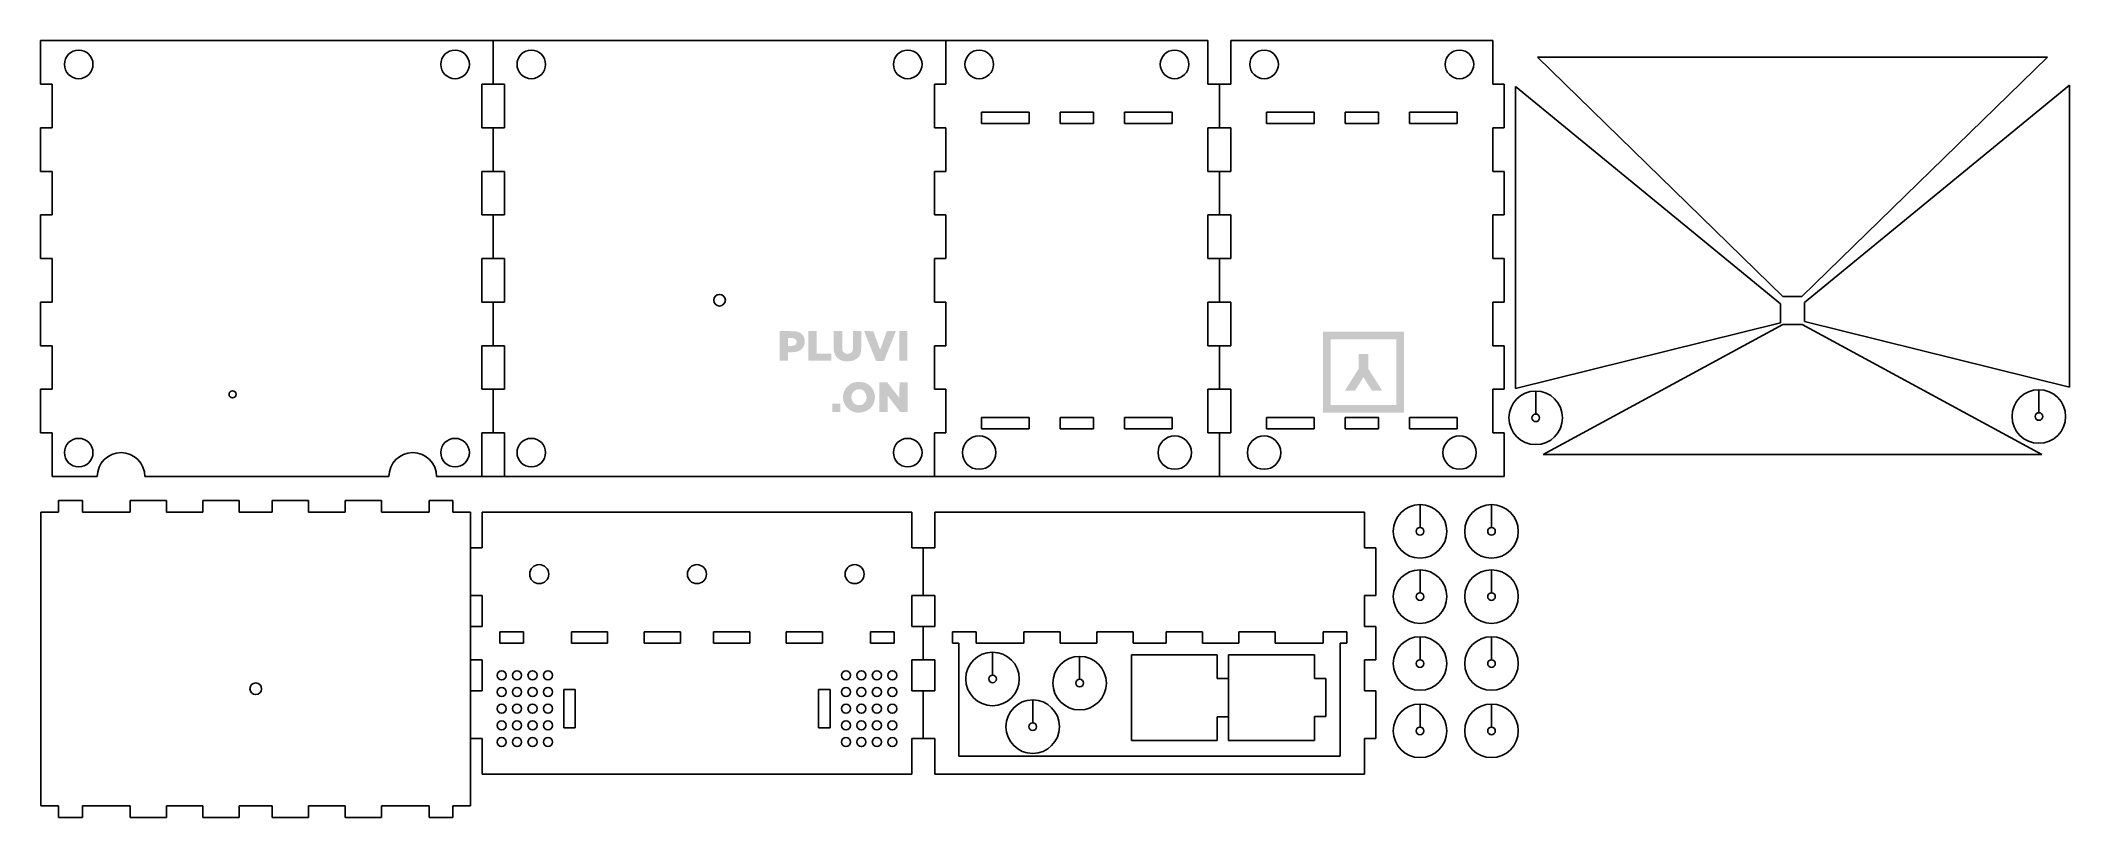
# Model space of a CAD drawing. Extents: x 237 to 662, y 892 to 1055.
import ezdxf

# ---------------------------------------------------------------- set-up
doc = ezdxf.new("R2010")
doc.units = 0
doc.layers.get('0').update_dxf_attribs({"linetype": 'CONTINUOUS'})
doc.layers.add('FORMAT', color=7, linetype='CONTINUOUS')

msp = doc.modelspace()

# ---------------------------------------------------------------- hatches: boundary and pattern name
h = msp.add_hatch(color=0)
h.paths.add_polyline_path([(396.95, 991.96), (396.91, 992.3), (396.8, 992.68), (396.6, 993.02), (396.39, 993.27), (396.31, 993.34), (396.26, 993.39), (396.09, 993.52), (395.89, 993.67), (395.67, 993.78), (395.4, 993.86), (395.07, 993.91), (394.65, 993.95), (394.11, 993.97), (393.59, 993.98), (393.42, 993.98), (391.68, 994.01), (391.68, 987.76), (393.4, 987.76), (393.42, 988.64), (393.44, 989.52), (394.33, 989.56), (394.45, 989.57), (394.82, 989.59), (395.15, 989.63), (395.41, 989.7), (395.62, 989.78), (395.68, 989.81), (395.83, 989.87), (396.24, 990.15), (396.64, 990.6), (396.87, 991.17), (396.95, 991.68), (396.95, 991.85)])
h.paths.add_polyline_path([(399.42, 989.27), (399.42, 994), (397.7, 994), (397.7, 987.76), (402.51, 987.76), (402.51, 989.27)])
h.paths.add_polyline_path([(404.8, 990.95), (404.8, 991.75), (404.8, 994), (403.01, 994), (403.01, 992.12), (403.01, 991.93), (403.01, 991.35), (403.03, 990.66), (403.05, 990.11), (403.07, 989.84), (403.08, 989.78), (403.11, 989.59), (403.31, 989.03), (403.71, 988.43), (404.29, 987.99), (404.83, 987.76), (405.01, 987.72), (405.27, 987.66), (406.07, 987.62), (407.05, 987.79), (407.86, 988.19), (408.32, 988.63), (408.43, 988.81), (408.46, 988.86), (408.54, 989.02), (408.63, 989.24), (408.7, 989.47), (408.75, 989.76), (408.78, 990.13), (408.8, 990.59), (408.81, 991.19), (408.81, 991.75), (408.81, 991.94), (408.81, 994), (407.1, 994), (407.08, 991.98), (407.08, 991.81), (407.07, 991.32), (407.06, 990.83), (407.05, 990.46), (407.04, 990.19), (407.02, 990.01), (406.99, 989.88), (406.95, 989.78), (406.91, 989.71), (406.89, 989.69), (406.82, 989.57), (406.45, 989.3), (405.88, 989.19), (405.33, 989.35), (404.99, 989.65), (404.92, 989.77), (404.9, 989.82), (404.86, 989.97), (404.82, 990.32)])
h.paths.add_polyline_path([(412.3, 991.3), (412.1, 991.86), (412.03, 992.05), (411.35, 993.96), (409.4, 994), (410.66, 990.85), (411.93, 987.69), (413.57, 987.73), (414.81, 990.81), (414.87, 990.96), (415.06, 991.43), (415.29, 992.01), (415.5, 992.54), (415.69, 993), (415.84, 993.39), (415.96, 993.68), (416.03, 993.87), (416.05, 993.93), (416.05, 993.95), (415.98, 993.97), (415.78, 993.98), (415.49, 994), (415.22, 994), (414.2, 994), (414.06, 993.62), (414.04, 993.57), (413.96, 993.35), (413.8, 992.9), (413.59, 992.32), (413.42, 991.85), (413.36, 991.69), (413.31, 991.54), (413.14, 991.08), (412.96, 990.59), (412.82, 990.25), (412.77, 990.13), (412.76, 990.13), (412.76, 990.13), (412.69, 990.28), (412.53, 990.69)])
h.paths.add_polyline_path([(418.49, 987.76), (418.49, 994), (416.77, 994), (416.77, 987.76)])
h.paths.add_polyline_path([(416.81, 979.95), (415.52, 981.6), (414.24, 983.25), (412.61, 983.25), (412.61, 977.01), (414.33, 977.01), (414.35, 978.7), (414.37, 980.39), (415.68, 978.7), (417, 977.01), (418.56, 977.01), (418.56, 983.25), (416.84, 983.25)])
h.paths.add_polyline_path([(411.66, 979.74), (411.67, 980.47), (411.51, 981.19), (411.19, 981.85), (410.72, 982.44), (410.26, 982.81), (410.09, 982.91), (409.91, 983.02), (409.27, 983.23), (408.35, 983.34), (407.43, 983.24), (406.8, 983.03), (406.62, 982.92), (406.44, 982.82), (405.71, 982.17), (405.22, 981.38), (405.16, 981.2), (405.1, 981.04), (405, 980.52), (404.98, 979.84), (405.1, 979.2), (405.34, 978.6), (405.7, 978.06), (406.17, 977.59), (406.73, 977.23), (407.22, 977.03), (407.39, 976.98), (407.6, 976.92), (408.25, 976.87), (409.13, 976.97), (409.95, 977.26), (410.49, 977.6), (410.65, 977.74), (410.79, 977.87), (411.16, 978.34), (411.49, 979.02)])
h.paths.add_polyline_path([(404.44, 977.01), (404.44, 978.73), (402.72, 978.73), (402.72, 977.01)])
h.paths.add_polyline_path([(393.4, 991.67), (393.4, 992.57), (393.85, 992.56), (393.99, 992.56), (394.42, 992.52), (394.84, 992.4), (395.11, 992.18), (395.22, 991.95), (395.24, 991.87), (395.25, 991.81), (395.24, 991.62), (395.17, 991.38), (395.03, 991.17), (394.89, 991.05), (394.84, 991.03), (394.81, 991.01), (394.71, 990.98), (394.53, 990.94), (394.32, 990.9), (394.09, 990.88), (393.87, 990.86), (393.67, 990.85), (393.53, 990.86), (393.47, 990.87), (393.46, 990.89), (393.45, 990.89), (393.43, 990.97), (393.42, 991.16), (393.41, 991.43)], flags=16)
h.paths.add_polyline_path([(406.74, 980.06), (406.8, 980.58), (406.99, 981.03), (407.3, 981.39), (407.69, 981.66), (408.14, 981.79), (408.63, 981.77), (409.02, 981.64), (409.13, 981.57), (409.24, 981.51), (409.51, 981.24), (409.78, 980.79), (409.91, 980.27), (409.91, 979.86), (409.88, 979.73), (409.87, 979.66), (409.79, 979.44), (409.66, 979.18), (409.47, 978.94), (409.29, 978.76), (409.23, 978.71), (409.19, 978.68), (409.08, 978.6), (408.92, 978.53), (408.74, 978.49), (408.54, 978.48), (408.48, 978.48), (408.39, 978.47), (408.11, 978.47), (407.87, 978.5), (407.67, 978.57), (407.5, 978.68), (407.45, 978.72), (407.39, 978.76), (407.23, 978.9), (407.06, 979.08), (406.94, 979.27), (406.87, 979.45), (406.85, 979.51), (406.8, 979.65)], flags=16)
h = msp.add_hatch(color=0)
h.paths.add_polyline_path([(522.72, 993.88), (522.72, 976.87), (505.71, 976.87), (505.71, 993.88)])
h.paths.add_polyline_path([(510.28, 981.45), (513.19, 986.05), (513.19, 989.18), (515.25, 989.18), (515.25, 986.05), (518.16, 981.45), (516.03, 981.45), (514.22, 984.31), (512.41, 981.45)], flags=0)
h.paths.add_polyline_path([(507.33, 992.26), (521.1, 992.26), (521.1, 978.49), (507.33, 978.49)], flags=16)

# ---------------------------------------------------------------- linework, layer by layer
at = {"color": 1, "linetype": 'CONTINUOUS'}
for p, q in [((236.56, 1054.97), (331.56, 1054.97)), ((236.57, 1045.82), (236.57, 1054.97)), ((426.56, 1054.97), (331.56, 1054.97)), ((331.56, 1054.97), (331.56, 1045.82)), ((426.56, 1045.82), (426.56, 1054.97)), ((426.56, 1054.97), (426.56, 1045.82)), ((426.56, 1054.97), (481.56, 1054.97)), ((481.56, 1054.97), (481.56, 1045.82)), ((486.36, 1054.97), (486.36, 1045.82)), ((486.36, 1054.97), (541.36, 1054.97)), ((541.36, 1054.97), (541.36, 1045.82)), ((602.24, 1001.28), (550.74, 1051.46)), ((657.74, 1051.46), (606.24, 1001.28)), ((238.96, 1045.82), (236.56, 1045.82)), ((238.96, 1036.67), (238.96, 1045.82)), ((331.56, 1045.82), (329.16, 1045.82)), ((329.16, 1045.82), (329.16, 1036.67)), ((331.56, 1045.82), (333.96, 1045.82)), ((333.96, 1045.82), (333.96, 1036.67)), ((424.16, 1036.67), (424.16, 1045.82)), ((424.16, 1045.82), (426.56, 1045.82)), ((481.56, 1045.82), (483.96, 1045.82)), ((483.96, 1045.82), (483.96, 1036.67)), ((486.36, 1045.82), (483.96, 1045.82)), ((541.36, 1045.82), (543.76, 1045.82)), ((543.76, 1045.82), (543.76, 1036.67)), ((543.76, 1045.82), (543.76, 1036.67)), ((546.15, 1045.33), (601.75, 999.73)), ((546.15, 981.93), (546.15, 1045.33)), ((662.37, 1045.59), (606.78, 1000)), ((662.37, 982.19), (662.37, 1045.59)), ((434.06, 1037.57), (434.06, 1039.97)), ((434.06, 1039.97), (444.06, 1039.97)), ((444.06, 1039.97), (444.06, 1037.57)), ((450.56, 1037.57), (450.56, 1039.97)), ((450.56, 1039.97), (457.56, 1039.97)), ((457.56, 1039.97), (457.56, 1037.57)), ((464.06, 1039.97), (464.06, 1037.57)), ((474.06, 1039.97), (464.06, 1039.97)), ((474.06, 1037.57), (474.06, 1039.97)), ((493.86, 1039.97), (503.86, 1039.97)), ((493.86, 1037.57), (493.86, 1039.97)), ((503.86, 1039.97), (503.86, 1037.57)), ((510.36, 1039.97), (517.36, 1039.97)), ((510.36, 1037.57), (510.36, 1039.97)), ((517.36, 1039.97), (517.36, 1037.57)), ((523.86, 1039.97), (523.86, 1037.57)), ((533.86, 1039.97), (523.86, 1039.97)), ((533.86, 1037.57), (533.86, 1039.97)), ((236.57, 1027.52), (236.57, 1036.67)), ((329.16, 1036.67), (331.56, 1036.67)), ((333.96, 1036.67), (331.56, 1036.67)), ((331.56, 1036.67), (331.56, 1027.52)), ((426.56, 1036.67), (424.16, 1036.67)), ((426.56, 1027.52), (426.56, 1036.67)), ((426.56, 1036.67), (426.56, 1027.52)), ((444.06, 1037.57), (434.06, 1037.57)), ((457.56, 1037.57), (450.56, 1037.57)), ((464.06, 1037.57), (474.06, 1037.57)), ((481.56, 1036.67), (481.56, 1027.52)), ((483.96, 1036.67), (481.56, 1036.67)), ((483.96, 1036.67), (486.36, 1036.67)), ((486.36, 1036.67), (486.36, 1027.52)), ((503.86, 1037.57), (493.86, 1037.57)), ((517.36, 1037.57), (510.36, 1037.57)), ((523.86, 1037.57), (533.86, 1037.57)), ((543.76, 1036.67), (541.36, 1036.67)), ((541.36, 1036.67), (541.36, 1027.52)), ((238.96, 1027.52), (236.56, 1027.52)), ((238.96, 1018.37), (238.96, 1027.52)), ((331.56, 1027.52), (329.16, 1027.52)), ((329.16, 1027.52), (329.16, 1018.37)), ((331.56, 1027.52), (333.96, 1027.52)), ((333.96, 1027.52), (333.96, 1018.37)), ((424.16, 1018.37), (424.16, 1027.52)), ((424.16, 1027.52), (426.56, 1027.52)), ((481.56, 1027.52), (483.96, 1027.52)), ((483.96, 1027.52), (483.96, 1018.37)), ((486.36, 1027.52), (483.96, 1027.52)), ((541.36, 1027.52), (543.76, 1027.52)), ((543.76, 1027.52), (543.76, 1018.37)), ((543.76, 1027.52), (543.76, 1018.37)), ((236.56, 1018.37), (238.96, 1018.37)), ((236.57, 1009.22), (236.57, 1018.37)), ((329.16, 1018.37), (331.56, 1018.37)), ((333.96, 1018.37), (331.56, 1018.37)), ((331.56, 1018.37), (331.56, 1009.22)), ((426.56, 1018.37), (424.16, 1018.37)), ((426.56, 1009.22), (426.56, 1018.37)), ((426.56, 1018.37), (426.56, 1009.22)), ((481.56, 1018.37), (481.56, 1009.22)), ((483.96, 1018.37), (481.56, 1018.37)), ((483.96, 1018.37), (486.36, 1018.37)), ((486.36, 1018.37), (486.36, 1009.22)), ((543.76, 1018.37), (541.36, 1018.37)), ((541.36, 1018.37), (541.36, 1009.22)), ((238.96, 1009.22), (236.56, 1009.22)), ((238.96, 1000.07), (238.96, 1009.22)), ((331.56, 1009.22), (329.16, 1009.22)), ((329.16, 1009.22), (329.16, 1000.07)), ((331.56, 1009.22), (333.96, 1009.22)), ((333.96, 1009.22), (333.96, 1000.07)), ((424.16, 1000.07), (424.16, 1009.22)), ((424.16, 1009.22), (426.56, 1009.22)), ((481.56, 1009.22), (483.96, 1009.22)), ((483.96, 1009.22), (483.96, 1000.07)), ((486.36, 1009.22), (483.96, 1009.22)), ((541.36, 1009.22), (543.76, 1009.22)), ((543.76, 1009.22), (543.76, 1000.07)), ((543.76, 1009.22), (543.76, 1000.07)), ((606.24, 1001.28), (602.24, 1001.28)), ((236.56, 1000.07), (238.96, 1000.07)), ((236.57, 990.92), (236.57, 1000.07)), ((329.16, 1000.07), (331.56, 1000.07)), ((333.96, 1000.07), (331.56, 1000.07)), ((331.56, 1000.07), (331.56, 990.92)), ((426.56, 1000.07), (424.16, 1000.07)), ((426.56, 990.92), (426.56, 1000.07)), ((426.56, 1000.07), (426.56, 990.92)), ((481.56, 1000.07), (481.56, 990.92)), ((483.96, 1000.07), (481.56, 1000.07)), ((483.96, 1000.07), (486.36, 1000.07)), ((486.36, 1000.07), (486.36, 990.92)), ((543.76, 1000.07), (541.36, 1000.07)), ((541.36, 1000.07), (541.36, 990.92)), ((601.75, 999.73), (601.75, 995.73)), ((606.78, 1000), (606.78, 996)), ((601.75, 995.73), (546.15, 981.93)), ((551.9, 968.06), (602.26, 995.37)), ((602.26, 995.37), (606.26, 995.37)), ((606.26, 995.37), (656.61, 968.06)), ((606.78, 996), (662.37, 982.19)), ((238.96, 990.92), (236.56, 990.92)), ((238.96, 981.77), (238.96, 990.92)), ((331.56, 990.92), (329.16, 990.92)), ((329.16, 990.92), (329.16, 981.77)), ((331.56, 990.92), (333.96, 990.92)), ((333.96, 990.92), (333.96, 981.77)), ((424.16, 981.77), (424.16, 990.92)), ((424.16, 990.92), (426.56, 990.92)), ((481.56, 990.92), (483.96, 990.92)), ((483.96, 990.92), (483.96, 981.77)), ((486.36, 990.92), (483.96, 990.92)), ((541.36, 990.92), (543.76, 990.92)), ((543.76, 990.92), (543.76, 981.77)), ((543.76, 990.92), (543.76, 981.77)), ((236.56, 981.77), (238.96, 981.77)), ((236.57, 972.62), (236.57, 981.77)), ((329.16, 981.77), (331.56, 981.77)), ((333.96, 981.77), (331.56, 981.77)), ((331.56, 981.77), (331.56, 972.62)), ((426.56, 981.77), (424.16, 981.77)), ((426.56, 972.62), (426.56, 981.77)), ((481.56, 981.77), (481.56, 972.62)), ((483.96, 981.77), (481.56, 981.77)), ((483.96, 981.77), (486.36, 981.77)), ((486.36, 981.77), (486.36, 972.62)), ((543.76, 981.77), (541.36, 981.77)), ((541.36, 981.77), (541.36, 972.62)), ((434.06, 975.87), (434.06, 973.47)), ((444.06, 975.87), (434.06, 975.87)), ((444.06, 973.47), (444.06, 975.87)), ((450.56, 975.87), (450.56, 973.47)), ((457.56, 975.87), (450.56, 975.87)), ((457.56, 973.47), (457.56, 975.87)), ((464.06, 975.87), (474.06, 975.87)), ((464.06, 973.47), (464.06, 975.87)), ((474.06, 975.87), (474.06, 973.47)), ((503.86, 975.87), (493.86, 975.87)), ((493.86, 975.87), (493.86, 973.47)), ((503.86, 973.47), (503.86, 975.87)), ((510.36, 975.87), (510.36, 973.47)), ((517.36, 975.87), (510.36, 975.87)), ((517.36, 973.47), (517.36, 975.87)), ((523.86, 975.87), (533.86, 975.87)), ((523.86, 973.47), (523.86, 975.87)), ((533.86, 975.87), (533.86, 973.47)), ((238.96, 972.62), (236.56, 972.62)), ((238.96, 963.47), (238.96, 972.62)), ((331.56, 972.62), (329.16, 972.62)), ((329.16, 972.62), (329.16, 963.47)), ((331.56, 972.62), (333.96, 972.62)), ((333.96, 972.62), (333.96, 963.47)), ((424.16, 963.47), (424.16, 972.62)), ((424.16, 972.62), (426.56, 972.62)), ((434.06, 973.47), (444.06, 973.47)), ((450.56, 973.47), (457.56, 973.47)), ((474.06, 973.47), (464.06, 973.47)), ((481.56, 972.62), (483.96, 972.62)), ((483.96, 972.62), (483.96, 963.47)), ((486.36, 972.62), (483.96, 972.62)), ((493.86, 973.47), (503.86, 973.47)), ((510.36, 973.47), (517.36, 973.47)), ((533.86, 973.47), (523.86, 973.47)), ((541.36, 972.62), (543.76, 972.62)), ((543.76, 972.62), (543.76, 963.47)), ((543.76, 972.62), (543.76, 963.47)), ((656.61, 968.06), (551.9, 968.06)), ((238.96, 963.47), (248.45, 963.47)), ((258.45, 963.47), (309.67, 963.47)), ((319.67, 963.47), (424.16, 963.47)), ((424.16, 963.47), (483.96, 963.47)), ((483.96, 963.47), (543.76, 963.47)), ((486.36, 963.47), (541.36, 963.47)), ((240.33, 956), (240.33, 958.4)), ((240.33, 958.4), (245.33, 958.4)), ((245.33, 958.4), (245.33, 956)), ((255.36, 956), (255.36, 958.4)), ((255.36, 958.4), (262.98, 958.4)), ((262.98, 958.4), (262.98, 956)), ((270.65, 956), (270.65, 958.4)), ((270.65, 958.4), (278.27, 958.4)), ((278.27, 958.4), (278.27, 956)), ((285.17, 958.4), (292.8, 958.4)), ((285.17, 956), (285.17, 958.4)), ((292.8, 958.4), (292.8, 956)), ((300.46, 956), (300.46, 958.4)), ((300.46, 958.4), (308.09, 958.4)), ((308.09, 958.4), (308.09, 956)), ((318.12, 956), (318.12, 958.4)), ((318.12, 958.4), (323.12, 958.4)), ((323.12, 958.4), (323.12, 956)), ((236.62, 894.3), (236.62, 956)), ((236.62, 956), (240.33, 956)), ((245.33, 956), (255.36, 956)), ((262.98, 956), (270.65, 956)), ((278.27, 956), (285.17, 956)), ((292.8, 956), (300.46, 956)), ((308.09, 956), (318.12, 956)), ((323.12, 956), (326.82, 956)), ((326.82, 956), (326.82, 894.3)), ((329.22, 955.97), (329.22, 948.47)), ((419.42, 955.97), (329.22, 955.97)), ((419.42, 948.47), (419.42, 955.97)), ((424.22, 955.97), (424.22, 948.47)), ((424.22, 955.97), (514.42, 955.97)), ((514.42, 948.47), (514.42, 955.97)), ((329.22, 948.47), (326.82, 948.47)), ((421.82, 948.47), (419.42, 948.47)), ((421.82, 938.47), (421.82, 948.47)), ((421.82, 938.47), (421.82, 948.47)), ((424.22, 948.47), (421.82, 948.47)), ((516.82, 948.47), (514.42, 948.47)), ((516.82, 938.47), (516.82, 948.47)), ((326.82, 938.47), (329.22, 938.47)), ((329.22, 938.47), (329.22, 931.97)), ((419.42, 938.47), (421.82, 938.47)), ((419.42, 931.97), (419.42, 938.47)), ((421.82, 938.47), (424.22, 938.47)), ((424.22, 931.97), (424.22, 938.47)), ((514.42, 938.47), (516.82, 938.47)), ((514.42, 931.97), (514.42, 938.47)), ((329.22, 931.97), (326.82, 931.97)), ((332.93, 930.88), (332.93, 928.48)), ((337.93, 930.88), (332.93, 930.88)), ((332.93, 928.48), (337.93, 928.48)), ((337.93, 928.48), (337.93, 930.88)), ((355.58, 930.88), (347.96, 930.88)), ((347.96, 930.88), (347.96, 928.48)), ((347.96, 928.48), (355.58, 928.48)), ((355.58, 928.48), (355.58, 930.88)), ((370.87, 930.88), (363.25, 930.88)), ((363.25, 930.88), (363.25, 928.47)), ((363.25, 928.47), (370.87, 928.47)), ((370.87, 928.47), (370.87, 930.88)), ((385.4, 930.88), (377.77, 930.88)), ((377.77, 930.88), (377.77, 928.47)), ((377.77, 928.47), (385.4, 928.47)), ((385.4, 928.47), (385.4, 930.88)), ((400.69, 930.88), (393.06, 930.88)), ((393.06, 930.88), (393.06, 928.48)), ((393.06, 928.48), (400.69, 928.48)), ((400.69, 928.48), (400.69, 930.88)), ((415.72, 930.88), (410.72, 930.88)), ((410.72, 930.88), (410.72, 928.48)), ((410.72, 928.48), (415.72, 928.48)), ((415.72, 928.48), (415.72, 930.88)), ((421.82, 931.97), (419.42, 931.97)), ((421.82, 924.97), (421.82, 931.97)), ((421.82, 924.97), (421.82, 931.97)), ((424.22, 931.97), (421.82, 931.97)), ((427.93, 930.87), (432.93, 930.87)), ((427.93, 928.47), (427.93, 930.87)), ((427.93, 928.47), (429.32, 928.47)), ((429.32, 928.47), (429.32, 904.73)), ((432.93, 928.47), (432.93, 930.87)), ((442.96, 928.47), (432.93, 928.47)), ((450.58, 930.87), (442.96, 930.87)), ((442.96, 930.87), (442.96, 928.47)), ((450.58, 928.47), (450.58, 930.87)), ((458.25, 928.47), (450.58, 928.47)), ((465.87, 930.87), (458.25, 930.87)), ((458.25, 930.87), (458.25, 928.47)), ((465.87, 928.47), (465.87, 930.87)), ((472.77, 928.47), (465.87, 928.47)), ((480.4, 930.87), (472.77, 930.87)), ((472.77, 930.87), (472.77, 928.47)), ((480.4, 928.47), (480.4, 930.87)), ((488.06, 928.47), (480.4, 928.47)), ((495.69, 930.87), (488.06, 930.87)), ((488.06, 930.87), (488.06, 928.47)), ((495.69, 928.47), (495.69, 930.87)), ((505.72, 928.47), (495.69, 928.47)), ((510.72, 930.87), (505.72, 930.87)), ((505.72, 930.87), (505.72, 928.47)), ((509.32, 904.73), (509.32, 928.47)), ((509.32, 928.47), (510.72, 928.47)), ((510.72, 928.47), (510.72, 930.87)), ((516.82, 931.97), (514.42, 931.97)), ((516.82, 924.97), (516.82, 931.97)), ((326.82, 924.97), (329.22, 924.97)), ((329.22, 924.97), (329.22, 918.47)), ((419.42, 924.97), (421.82, 924.97)), ((419.42, 918.47), (419.42, 924.97)), ((421.82, 924.97), (424.22, 924.97)), ((424.22, 924.97), (424.22, 918.47)), ((465.51, 926.04), (465.51, 908.04)), ((483.51, 926.04), (465.51, 926.04)), ((483.51, 921.04), (483.51, 926.04)), ((485.91, 926.06), (485.91, 908.06)), ((503.91, 926.06), (485.91, 926.06)), ((503.91, 921.06), (503.91, 926.06)), ((514.42, 924.97), (516.82, 924.97)), ((514.42, 918.47), (514.42, 924.97)), ((485.91, 921.04), (483.51, 921.04)), ((485.91, 913.04), (485.91, 921.04)), ((506.31, 921.06), (503.91, 921.06)), ((506.31, 913.06), (506.31, 921.06)), ((329.22, 918.47), (326.82, 918.47)), ((346.39, 918.72), (346.39, 910.72)), ((348.79, 918.72), (346.39, 918.72)), ((348.79, 910.72), (348.79, 918.72)), ((402.26, 918.72), (399.86, 918.72)), ((399.86, 918.72), (399.86, 910.72)), ((402.26, 910.72), (402.26, 918.72)), ((421.82, 918.47), (419.42, 918.47)), ((421.82, 908.47), (421.82, 918.47)), ((421.82, 908.47), (421.82, 918.47)), ((424.22, 918.47), (421.82, 918.47)), ((516.82, 918.47), (514.42, 918.47)), ((516.82, 908.47), (516.82, 918.47)), ((483.51, 913.04), (485.91, 913.04)), ((483.51, 908.04), (483.51, 913.04)), ((503.91, 913.06), (506.31, 913.06)), ((503.91, 908.06), (503.91, 913.06)), ((326.82, 908.47), (329.22, 908.47)), ((329.22, 908.47), (329.22, 900.97)), ((346.39, 910.72), (348.79, 910.72)), ((399.86, 910.72), (402.26, 910.72)), ((419.42, 908.47), (421.82, 908.47)), ((419.42, 900.97), (419.42, 908.47)), ((421.82, 908.47), (424.22, 908.47)), ((465.51, 908.04), (483.51, 908.04)), ((485.91, 908.06), (503.91, 908.06)), ((514.42, 908.47), (516.82, 908.47)), ((514.42, 900.96), (514.42, 908.47)), ((429.32, 904.73), (509.32, 904.73)), ((329.22, 900.97), (419.42, 900.97)), ((419.42, 900.97), (329.22, 900.97)), ((424.22, 900.96), (514.42, 900.96)), ((240.33, 894.3), (236.62, 894.3)), ((240.33, 894.3), (240.33, 891.9)), ((245.33, 894.3), (255.36, 894.3)), ((245.33, 891.9), (245.33, 894.3)), ((255.36, 894.3), (255.36, 891.9)), ((262.98, 894.3), (270.65, 894.3)), ((262.98, 891.9), (262.98, 894.3)), ((270.65, 894.3), (270.65, 891.9)), ((278.27, 894.3), (285.17, 894.3)), ((278.27, 891.9), (278.27, 894.3)), ((285.17, 894.3), (285.17, 891.9)), ((292.8, 894.3), (300.46, 894.3)), ((292.8, 891.9), (292.8, 894.3)), ((300.46, 894.3), (300.46, 891.9)), ((308.09, 894.3), (318.12, 894.3)), ((308.09, 891.9), (308.09, 894.3)), ((318.12, 894.3), (318.12, 891.9)), ((323.12, 894.3), (326.82, 894.3)), ((323.12, 891.9), (323.12, 894.3)), ((240.33, 891.9), (245.33, 891.9)), ((255.36, 891.9), (262.98, 891.9)), ((270.65, 891.9), (278.27, 891.9)), ((285.17, 891.9), (292.8, 891.9)), ((300.46, 891.9), (308.09, 891.9)), ((318.12, 891.9), (323.12, 891.9))]:
    msp.add_line(p, q, dxfattribs=at)
at = {"color": 1}
for p, q in [((236.57, 1036.67), (238.96, 1036.67)), ((550.36, 976.58), (550.36, 981.41)), ((655.96, 976.86), (655.96, 981.69)), ((526.08, 952.75), (526.08, 957.57)), ((541.08, 952.75), (541.08, 957.57)), ((526.08, 939.06), (526.08, 943.88)), ((541.08, 939.06), (541.08, 943.88)), ((526.08, 925), (526.08, 929.82)), ((541.08, 925), (541.08, 929.82)), ((436.36, 921.77), (436.36, 926.59)), ((454.64, 920.89), (454.64, 925.71)), ((444.79, 911.75), (444.79, 916.57)), ((526.08, 910.87), (526.08, 915.69)), ((541.08, 910.87), (541.08, 915.69)), ((424.22, 900.96), (424.22, 908.47))]:
    msp.add_line(p, q, dxfattribs=at)
at = {"color": 1, "linetype": 'CONTINUOUS'}
for centre, radius in [((244.56, 1049.97), 3), ((323.56, 1049.97), 3), ((339.56, 1049.97), 3), ((418.56, 1049.97), 3), ((433.56, 1049.97), 3), ((474.56, 1049.97), 3), ((493.36, 1049.97), 3), ((534.36, 1049.97), 3), ((379.06, 1000.47), 1.22), ((276.86, 980.72), 0.75), ((244.56, 968.47), 3), ((323.56, 968.47), 3), ((339.56, 968.47), 3), ((418.56, 968.47), 3), ((433.54, 968.47), 3.5), ((474.59, 968.47), 3.5), ((493.34, 968.47), 3.5), ((534.39, 968.47), 3.5), ((341.22, 942.97), 2), ((374.32, 942.97), 2), ((407.42, 942.97), 2), ((281.72, 918.9), 1.23), ((333.33, 921.72), 0.951), ((336.57, 921.73), 0.951), ((339.81, 921.73), 0.951), ((343.06, 921.73), 0.951), ((405.59, 921.73), 0.951), ((408.83, 921.73), 0.951), ((412.08, 921.73), 0.951), ((415.32, 921.72), 0.951), ((333.33, 918.22), 0.951), ((333.33, 914.72), 0.951), ((336.57, 918.23), 0.951), ((336.57, 914.73), 0.951), ((339.81, 918.23), 0.951), ((339.81, 914.73), 0.951), ((343.06, 918.23), 0.951), ((343.06, 914.73), 0.951), ((405.59, 918.23), 0.951), ((405.59, 914.73), 0.951), ((408.83, 918.23), 0.951), ((408.83, 914.73), 0.951), ((412.08, 918.23), 0.951), ((412.08, 914.73), 0.951), ((415.32, 918.22), 0.951), ((415.32, 914.72), 0.951), ((333.33, 911.22), 0.951), ((336.57, 911.23), 0.951), ((339.81, 911.23), 0.951), ((343.06, 911.23), 0.951), ((405.59, 911.23), 0.951), ((408.83, 911.23), 0.951), ((412.08, 911.23), 0.951), ((415.32, 911.22), 0.951), ((333.33, 907.72), 0.951), ((336.57, 907.73), 0.951), ((339.81, 907.73), 0.951), ((343.06, 907.73), 0.951), ((405.59, 907.73), 0.951), ((408.83, 907.73), 0.951), ((412.08, 907.73), 0.951), ((415.32, 907.72), 0.951)]:
    msp.add_circle(centre, radius, dxfattribs=at)
at = {"color": 1}
for centre, radius in [((550.36, 975.78), 5.62), ((655.96, 976.06), 5.62), ((550.36, 975.78), 0.8), ((655.96, 976.06), 0.8), ((526.08, 951.95), 5.62), ((541.08, 951.95), 5.62), ((526.08, 951.95), 0.8), ((541.08, 951.95), 0.8), ((526.08, 938.26), 5.62), ((541.08, 938.26), 5.62), ((526.08, 938.26), 0.8), ((541.08, 938.26), 0.8), ((526.08, 924.2), 5.62), ((541.08, 924.2), 5.62), ((436.36, 920.97), 5.62), ((454.64, 920.09), 5.62), ((526.08, 924.2), 0.8), ((541.08, 924.2), 0.8), ((436.36, 920.97), 0.8), ((454.64, 920.09), 0.8), ((444.79, 910.95), 5.62), ((526.08, 910.07), 5.62), ((541.08, 910.07), 5.62), ((444.79, 910.95), 0.8), ((526.08, 910.07), 0.8), ((541.08, 910.07), 0.8)]:
    msp.add_circle(centre, radius, dxfattribs=at)
at = {"color": 1, "linetype": 'CONTINUOUS'}
for centre in [(253.45, 963.47), (314.67, 963.47)]:
    msp.add_arc(centre, 5, 0, 180, dxfattribs=at)
at = {"layer": 'FORMAT', "color": 1}
msp.add_line((550.74, 1051.46), (657.74, 1051.46), dxfattribs=at)

doc.saveas('drawing.dxf')
